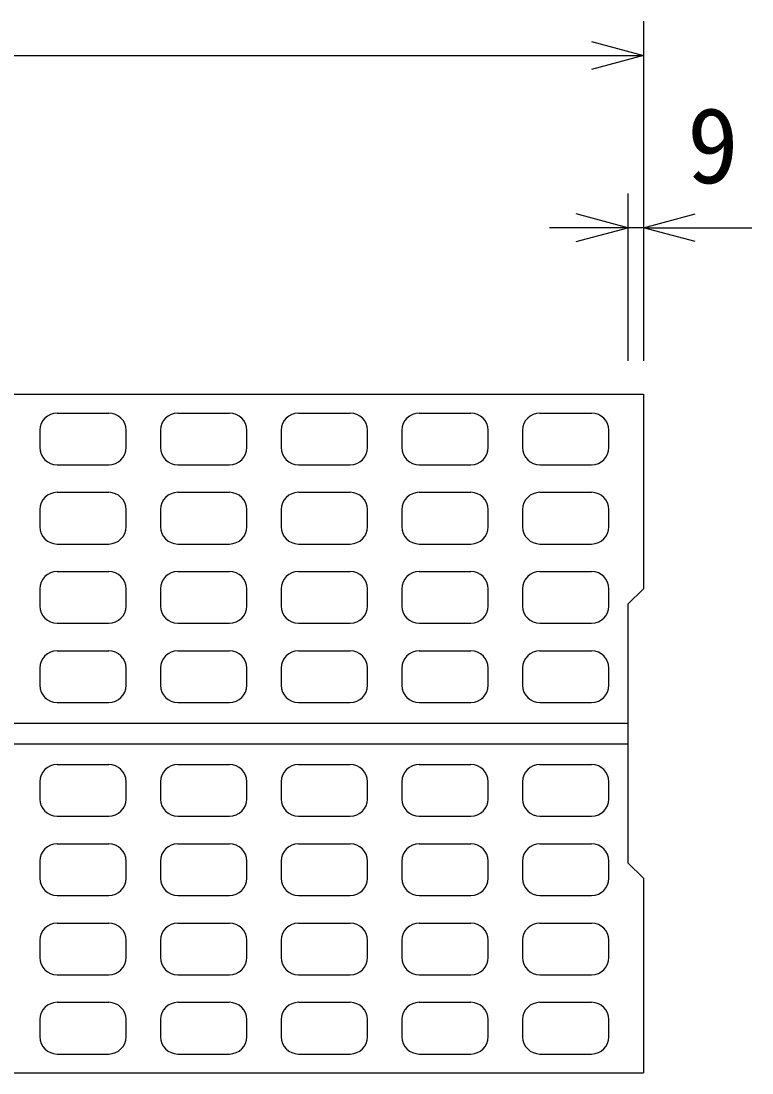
# Model space of a CAD drawing. Units: millimetres, scale not verified. Extents: x -16800 to 16800, y -5940 to 5940.
# Drawn here: x -5112 to -4688, y 2641 to 3252 of the extents above; entities that cross this region are included whole.
import ezdxf
from ezdxf.enums import TextEntityAlignment as Align

# ---------------------------------------------------------------- set-up
doc = ezdxf.new("R2010")
doc.units = ezdxf.units.MM
doc.header["$LTSCALE"] = 20
for name, color, linetype, lineweight in [('0-0_DIM', 7, 'Continuous', 25), ('0-2_HATCH', 6, 'Continuous', 25), ('0-5_OUTLINE', 3, 'Continuous', 25)]:
    doc.layers.add(name, color=color, linetype=linetype, lineweight=lineweight)
doc.styles.add('ＭＳ ゴシック', font='')
doc.styles.get('ＭＳ ゴシック').set_extended_font_data('MS Gothic')

msp = doc.modelspace()

# ---------------------------------------------------------------- linework, layer by layer
at = {"layer": '0-0_DIM'}
for p, q in [((-4751.2, 3251.58), (-4751.2, 3054.46)), ((-5751.2, 3231.58), (-4751.2, 3231.58)), ((-4760.2, 3151.58), (-4760.2, 3054.46)), ((-4751.2, 3131.58), (-4688.23, 3131.58))]:
    msp.add_line(p, q, dxfattribs=at)
for points in [[(-4781.2, 3239.62), (-4751.2, 3231.58), (-4781.2, 3223.54)], [(-4790.2, 3123.54), (-4760.2, 3131.58), (-4790.2, 3139.62)], [(-4721.2, 3123.54), (-4751.2, 3131.58), (-4721.2, 3139.62)], [(-4751.2, 3131.58), (-4760.2, 3131.58), (-4805.64, 3131.58)]]:
    msp.add_lwpolyline(points, dxfattribs=at)
at = {"layer": '0-2_HATCH'}
for p, q in [((-5091.2, 3024.05), (-5061.2, 3024.05)), ((-5021.2, 3024.05), (-4991.2, 3024.05)), ((-4951.2, 3024.05), (-4921.2, 3024.05)), ((-4881.2, 3024.05), (-4851.2, 3024.05)), ((-4811.2, 3024.05), (-4781.2, 3024.05)), ((-5101.2, 3014.05), (-5101.2, 3004.05)), ((-5051.2, 3004.05), (-5051.2, 3014.05)), ((-5031.2, 3014.05), (-5031.2, 3004.05)), ((-4981.2, 3004.05), (-4981.2, 3014.05)), ((-4961.2, 3014.05), (-4961.2, 3004.05)), ((-4911.2, 3004.05), (-4911.2, 3014.05)), ((-4891.2, 3014.05), (-4891.2, 3004.05)), ((-4841.2, 3004.05), (-4841.2, 3014.05)), ((-4821.2, 3014.05), (-4821.2, 3004.05)), ((-4771.2, 3004.05), (-4771.2, 3014.05)), ((-5091.2, 2994.05), (-5061.2, 2994.05)), ((-5021.2, 2994.05), (-4991.2, 2994.05)), ((-4951.2, 2994.05), (-4921.2, 2994.05)), ((-4881.2, 2994.05), (-4851.2, 2994.05)), ((-4811.2, 2994.05), (-4781.2, 2994.05)), ((-5091.2, 2978.05), (-5061.2, 2978.05)), ((-5021.2, 2978.05), (-4991.2, 2978.05)), ((-4951.2, 2978.05), (-4921.2, 2978.05)), ((-4881.2, 2978.05), (-4851.2, 2978.05)), ((-4811.2, 2978.05), (-4781.2, 2978.05)), ((-5101.2, 2968.05), (-5101.2, 2958.05)), ((-5051.2, 2958.05), (-5051.2, 2968.05)), ((-5031.2, 2968.05), (-5031.2, 2958.05)), ((-4981.2, 2958.05), (-4981.2, 2968.05)), ((-4961.2, 2968.05), (-4961.2, 2958.05)), ((-4911.2, 2958.05), (-4911.2, 2968.05)), ((-4891.2, 2968.05), (-4891.2, 2958.05)), ((-4841.2, 2958.05), (-4841.2, 2968.05)), ((-4821.2, 2968.05), (-4821.2, 2958.05)), ((-4771.2, 2958.05), (-4771.2, 2968.05)), ((-5091.2, 2948.05), (-5061.2, 2948.05)), ((-5021.2, 2948.05), (-4991.2, 2948.05)), ((-4951.2, 2948.05), (-4921.2, 2948.05)), ((-4881.2, 2948.05), (-4851.2, 2948.05)), ((-4811.2, 2948.05), (-4781.2, 2948.05)), ((-5091.2, 2932.05), (-5061.2, 2932.05)), ((-5021.2, 2932.05), (-4991.2, 2932.05)), ((-4951.2, 2932.05), (-4921.2, 2932.05)), ((-4881.2, 2932.05), (-4851.2, 2932.05)), ((-4811.2, 2932.05), (-4781.2, 2932.05)), ((-5101.2, 2922.05), (-5101.2, 2912.05)), ((-5051.2, 2912.05), (-5051.2, 2922.05)), ((-5031.2, 2922.05), (-5031.2, 2912.05)), ((-4981.2, 2912.05), (-4981.2, 2922.05)), ((-4961.2, 2922.05), (-4961.2, 2912.05)), ((-4911.2, 2912.05), (-4911.2, 2922.05)), ((-4891.2, 2922.05), (-4891.2, 2912.05)), ((-4841.2, 2912.05), (-4841.2, 2922.05)), ((-4821.2, 2922.05), (-4821.2, 2912.05)), ((-4771.2, 2912.05), (-4771.2, 2922.05)), ((-5091.2, 2902.05), (-5061.2, 2902.05)), ((-5021.2, 2902.05), (-4991.2, 2902.05)), ((-4951.2, 2902.05), (-4921.2, 2902.05)), ((-4881.2, 2902.05), (-4851.2, 2902.05)), ((-4811.2, 2902.05), (-4781.2, 2902.05)), ((-5091.2, 2886.05), (-5061.2, 2886.05)), ((-5021.2, 2886.05), (-4991.2, 2886.05)), ((-4951.2, 2886.05), (-4921.2, 2886.05)), ((-4881.2, 2886.05), (-4851.2, 2886.05)), ((-4811.2, 2886.05), (-4781.2, 2886.05)), ((-5101.2, 2876.05), (-5101.2, 2866.05)), ((-5051.2, 2866.05), (-5051.2, 2876.05)), ((-5031.2, 2876.05), (-5031.2, 2866.05)), ((-4981.2, 2866.05), (-4981.2, 2876.05)), ((-4961.2, 2876.05), (-4961.2, 2866.05)), ((-4911.2, 2866.05), (-4911.2, 2876.05)), ((-4891.2, 2876.05), (-4891.2, 2866.05)), ((-4841.2, 2866.05), (-4841.2, 2876.05)), ((-4821.2, 2876.05), (-4821.2, 2866.05)), ((-4771.2, 2866.05), (-4771.2, 2876.05)), ((-5091.2, 2856.05), (-5061.2, 2856.05)), ((-5021.2, 2856.05), (-4991.2, 2856.05)), ((-4951.2, 2856.05), (-4921.2, 2856.05)), ((-4881.2, 2856.05), (-4851.2, 2856.05)), ((-4811.2, 2856.05), (-4781.2, 2856.05)), ((-5091.2, 2820.05), (-5061.2, 2820.05)), ((-5021.2, 2820.05), (-4991.2, 2820.05)), ((-4951.2, 2820.05), (-4921.2, 2820.05)), ((-4881.2, 2820.05), (-4851.2, 2820.05)), ((-4811.2, 2820.05), (-4781.2, 2820.05)), ((-5101.2, 2810.05), (-5101.2, 2800.05)), ((-5051.2, 2800.05), (-5051.2, 2810.05)), ((-5031.2, 2810.05), (-5031.2, 2800.05)), ((-4981.2, 2800.05), (-4981.2, 2810.05)), ((-4961.2, 2810.05), (-4961.2, 2800.05)), ((-4911.2, 2800.05), (-4911.2, 2810.05)), ((-4891.2, 2810.05), (-4891.2, 2800.05)), ((-4841.2, 2800.05), (-4841.2, 2810.05)), ((-4821.2, 2810.05), (-4821.2, 2800.05)), ((-4771.2, 2800.05), (-4771.2, 2810.05)), ((-5091.2, 2790.05), (-5061.2, 2790.05)), ((-5021.2, 2790.05), (-4991.2, 2790.05)), ((-4951.2, 2790.05), (-4921.2, 2790.05)), ((-4881.2, 2790.05), (-4851.2, 2790.05)), ((-4811.2, 2790.05), (-4781.2, 2790.05)), ((-5091.2, 2774.05), (-5061.2, 2774.05)), ((-5021.2, 2774.05), (-4991.2, 2774.05)), ((-4951.2, 2774.05), (-4921.2, 2774.05)), ((-4881.2, 2774.05), (-4851.2, 2774.05)), ((-4811.2, 2774.05), (-4781.2, 2774.05)), ((-5101.2, 2764.05), (-5101.2, 2754.05)), ((-5051.2, 2754.05), (-5051.2, 2764.05)), ((-5031.2, 2764.05), (-5031.2, 2754.05)), ((-4981.2, 2754.05), (-4981.2, 2764.05)), ((-4961.2, 2764.05), (-4961.2, 2754.05)), ((-4911.2, 2754.05), (-4911.2, 2764.05)), ((-4891.2, 2764.05), (-4891.2, 2754.05)), ((-4841.2, 2754.05), (-4841.2, 2764.05)), ((-4821.2, 2764.05), (-4821.2, 2754.05)), ((-4771.2, 2754.05), (-4771.2, 2764.05)), ((-5091.2, 2744.05), (-5061.2, 2744.05)), ((-5021.2, 2744.05), (-4991.2, 2744.05)), ((-4951.2, 2744.05), (-4921.2, 2744.05)), ((-4881.2, 2744.05), (-4851.2, 2744.05)), ((-4811.2, 2744.05), (-4781.2, 2744.05)), ((-5091.2, 2728.05), (-5061.2, 2728.05)), ((-5021.2, 2728.05), (-4991.2, 2728.05)), ((-4951.2, 2728.05), (-4921.2, 2728.05)), ((-4881.2, 2728.05), (-4851.2, 2728.05)), ((-4811.2, 2728.05), (-4781.2, 2728.05)), ((-5101.2, 2718.05), (-5101.2, 2708.05)), ((-5051.2, 2708.05), (-5051.2, 2718.05)), ((-5031.2, 2718.05), (-5031.2, 2708.05)), ((-4981.2, 2708.05), (-4981.2, 2718.05)), ((-4961.2, 2718.05), (-4961.2, 2708.05)), ((-4911.2, 2708.05), (-4911.2, 2718.05)), ((-4891.2, 2718.05), (-4891.2, 2708.05)), ((-4841.2, 2708.05), (-4841.2, 2718.05)), ((-4821.2, 2718.05), (-4821.2, 2708.05)), ((-4771.2, 2708.05), (-4771.2, 2718.05)), ((-5091.2, 2698.05), (-5061.2, 2698.05)), ((-5021.2, 2698.05), (-4991.2, 2698.05)), ((-4951.2, 2698.05), (-4921.2, 2698.05)), ((-4881.2, 2698.05), (-4851.2, 2698.05)), ((-4811.2, 2698.05), (-4781.2, 2698.05)), ((-5091.2, 2682.05), (-5061.2, 2682.05)), ((-5021.2, 2682.05), (-4991.2, 2682.05)), ((-4951.2, 2682.05), (-4921.2, 2682.05)), ((-4881.2, 2682.05), (-4851.2, 2682.05)), ((-4811.2, 2682.05), (-4781.2, 2682.05)), ((-5101.2, 2672.05), (-5101.2, 2662.05)), ((-5051.2, 2662.05), (-5051.2, 2672.05)), ((-5031.2, 2672.05), (-5031.2, 2662.05)), ((-4981.2, 2662.05), (-4981.2, 2672.05)), ((-4961.2, 2672.05), (-4961.2, 2662.05)), ((-4911.2, 2662.05), (-4911.2, 2672.05)), ((-4891.2, 2672.05), (-4891.2, 2662.05)), ((-4841.2, 2662.05), (-4841.2, 2672.05)), ((-4821.2, 2672.05), (-4821.2, 2662.05)), ((-4771.2, 2662.05), (-4771.2, 2672.05)), ((-5091.2, 2652.05), (-5061.2, 2652.05)), ((-5021.2, 2652.05), (-4991.2, 2652.05)), ((-4951.2, 2652.05), (-4921.2, 2652.05)), ((-4881.2, 2652.05), (-4851.2, 2652.05)), ((-4811.2, 2652.05), (-4781.2, 2652.05))]:
    msp.add_line(p, q, dxfattribs=at)
for centre, start, end in [((-5091.2, 3014.05), 90, 180), ((-5061.2, 3014.05), 0, 90), ((-5021.2, 3014.05), 90, 180), ((-4991.2, 3014.05), 0, 90), ((-4951.2, 3014.05), 90, 180), ((-4921.2, 3014.05), 0, 90), ((-4881.2, 3014.05), 90, 180), ((-4851.2, 3014.05), 0, 90), ((-4811.2, 3014.05), 90, 180), ((-4781.2, 3014.05), 0, 90), ((-5091.2, 3004.05), 180, 270), ((-5061.2, 3004.05), 270, 0), ((-5021.2, 3004.05), 180, 270), ((-4991.2, 3004.05), 270, 0), ((-4951.2, 3004.05), 180, 270), ((-4921.2, 3004.05), 270, 0), ((-4881.2, 3004.05), 180, 270), ((-4851.2, 3004.05), 270, 0), ((-4811.2, 3004.05), 180, 270), ((-4781.2, 3004.05), 270, 0), ((-5091.2, 2968.05), 90, 180), ((-5061.2, 2968.05), 0, 90), ((-5021.2, 2968.05), 90, 180), ((-4991.2, 2968.05), 0, 90), ((-4951.2, 2968.05), 90, 180), ((-4921.2, 2968.05), 0, 90), ((-4881.2, 2968.05), 90, 180), ((-4851.2, 2968.05), 0, 90), ((-4811.2, 2968.05), 90, 180), ((-4781.2, 2968.05), 0, 90), ((-5091.2, 2958.05), 180, 270), ((-5061.2, 2958.05), 270, 0), ((-5021.2, 2958.05), 180, 270), ((-4991.2, 2958.05), 270, 0), ((-4951.2, 2958.05), 180, 270), ((-4921.2, 2958.05), 270, 0), ((-4881.2, 2958.05), 180, 270), ((-4851.2, 2958.05), 270, 0), ((-4811.2, 2958.05), 180, 270), ((-4781.2, 2958.05), 270, 0), ((-5091.2, 2922.05), 90, 180), ((-5061.2, 2922.05), 0, 90), ((-5021.2, 2922.05), 90, 180), ((-4991.2, 2922.05), 0, 90), ((-4951.2, 2922.05), 90, 180), ((-4921.2, 2922.05), 0, 90), ((-4881.2, 2922.05), 90, 180), ((-4851.2, 2922.05), 0, 90), ((-4811.2, 2922.05), 90, 180), ((-4781.2, 2922.05), 0, 90), ((-5091.2, 2912.05), 180, 270), ((-5061.2, 2912.05), 270, 0), ((-5021.2, 2912.05), 180, 270), ((-4991.2, 2912.05), 270, 0), ((-4951.2, 2912.05), 180, 270), ((-4921.2, 2912.05), 270, 0), ((-4881.2, 2912.05), 180, 270), ((-4851.2, 2912.05), 270, 0), ((-4811.2, 2912.05), 180, 270), ((-4781.2, 2912.05), 270, 0), ((-5091.2, 2876.05), 90, 180), ((-5061.2, 2876.05), 0, 90), ((-5021.2, 2876.05), 90, 180), ((-4991.2, 2876.05), 0, 90), ((-4951.2, 2876.05), 90, 180), ((-4921.2, 2876.05), 0, 90), ((-4881.2, 2876.05), 90, 180), ((-4851.2, 2876.05), 0, 90), ((-4811.2, 2876.05), 90, 180), ((-4781.2, 2876.05), 0, 90), ((-5091.2, 2866.05), 180, 270), ((-5061.2, 2866.05), 270, 0), ((-5021.2, 2866.05), 180, 270), ((-4991.2, 2866.05), 270, 0), ((-4951.2, 2866.05), 180, 270), ((-4921.2, 2866.05), 270, 0), ((-4881.2, 2866.05), 180, 270), ((-4851.2, 2866.05), 270, 0), ((-4811.2, 2866.05), 180, 270), ((-4781.2, 2866.05), 270, 0), ((-5091.2, 2810.05), 90, 180), ((-5061.2, 2810.05), 0, 90), ((-5021.2, 2810.05), 90, 180), ((-4991.2, 2810.05), 0, 90), ((-4951.2, 2810.05), 90, 180), ((-4921.2, 2810.05), 0, 90), ((-4881.2, 2810.05), 90, 180), ((-4851.2, 2810.05), 0, 90), ((-4811.2, 2810.05), 90, 180), ((-4781.2, 2810.05), 0, 90), ((-5091.2, 2800.05), 180, 270), ((-5061.2, 2800.05), 270, 0), ((-5021.2, 2800.05), 180, 270), ((-4991.2, 2800.05), 270, 0), ((-4951.2, 2800.05), 180, 270), ((-4921.2, 2800.05), 270, 0), ((-4881.2, 2800.05), 180, 270), ((-4851.2, 2800.05), 270, 0), ((-4811.2, 2800.05), 180, 270), ((-4781.2, 2800.05), 270, 0), ((-5091.2, 2764.05), 90, 180), ((-5061.2, 2764.05), 0, 90), ((-5021.2, 2764.05), 90, 180), ((-4991.2, 2764.05), 0, 90), ((-4951.2, 2764.05), 90, 180), ((-4921.2, 2764.05), 0, 90), ((-4881.2, 2764.05), 90, 180), ((-4851.2, 2764.05), 0, 90), ((-4811.2, 2764.05), 90, 180), ((-4781.2, 2764.05), 0, 90), ((-5091.2, 2754.05), 180, 270), ((-5061.2, 2754.05), 270, 0), ((-5021.2, 2754.05), 180, 270), ((-4991.2, 2754.05), 270, 0), ((-4951.2, 2754.05), 180, 270), ((-4921.2, 2754.05), 270, 0), ((-4881.2, 2754.05), 180, 270), ((-4851.2, 2754.05), 270, 0), ((-4811.2, 2754.05), 180, 270), ((-4781.2, 2754.05), 270, 0), ((-5091.2, 2718.05), 90, 180), ((-5061.2, 2718.05), 0, 90), ((-5021.2, 2718.05), 90, 180), ((-4991.2, 2718.05), 0, 90), ((-4951.2, 2718.05), 90, 180), ((-4921.2, 2718.05), 0, 90), ((-4881.2, 2718.05), 90, 180), ((-4851.2, 2718.05), 0, 90), ((-4811.2, 2718.05), 90, 180), ((-4781.2, 2718.05), 0, 90), ((-5091.2, 2708.05), 180, 270), ((-5061.2, 2708.05), 270, 0), ((-5021.2, 2708.05), 180, 270), ((-4991.2, 2708.05), 270, 0), ((-4951.2, 2708.05), 180, 270), ((-4921.2, 2708.05), 270, 0), ((-4881.2, 2708.05), 180, 270), ((-4851.2, 2708.05), 270, 0), ((-4811.2, 2708.05), 180, 270), ((-4781.2, 2708.05), 270, 0), ((-5091.2, 2672.05), 90, 180), ((-5061.2, 2672.05), 0, 90), ((-5021.2, 2672.05), 90, 180), ((-4991.2, 2672.05), 0, 90), ((-4951.2, 2672.05), 90, 180), ((-4921.2, 2672.05), 0, 90), ((-4881.2, 2672.05), 90, 180), ((-4851.2, 2672.05), 0, 90), ((-4811.2, 2672.05), 90, 180), ((-4781.2, 2672.05), 0, 90), ((-5091.2, 2662.05), 180, 270), ((-5061.2, 2662.05), 270, 0), ((-5021.2, 2662.05), 180, 270), ((-4991.2, 2662.05), 270, 0), ((-4951.2, 2662.05), 180, 270), ((-4921.2, 2662.05), 270, 0), ((-4881.2, 2662.05), 180, 270), ((-4851.2, 2662.05), 270, 0), ((-4811.2, 2662.05), 180, 270), ((-4781.2, 2662.05), 270, 0)]:
    msp.add_arc(centre, 10, start, end, dxfattribs=at)
at = {"layer": '0-5_OUTLINE'}
for p, q in [((-4760.2, 2913.05), (-4751.2, 2922.05)), ((-4760.2, 2913.05), (-4760.2, 2763.05)), ((-5742.2, 2844.05), (-4760.2, 2844.05)), ((-5742.2, 2832.05), (-4760.2, 2832.05)), ((-4751.2, 2754.05), (-4760.2, 2763.05)), ((-4751.2, 2754.05), (-4751.2, 2641.05)), ((-5751.2, 2641.05), (-4751.2, 2641.05))]:
    msp.add_line(p, q, dxfattribs=at)
msp.add_lwpolyline([(-5751.2, 3035.05), (-4751.2, 3035.05), (-4751.2, 2922.05)], dxfattribs=at)

# ---------------------------------------------------------------- texts
at = {"layer": '0-0_DIM', "style": 'ＭＳ ゴシック'}
msp.add_text('9', height=43.99, dxfattribs=at).set_placement((-4725.86, 3144.28), align=Align.BOTTOM_LEFT)

doc.saveas('drawing.dxf')
